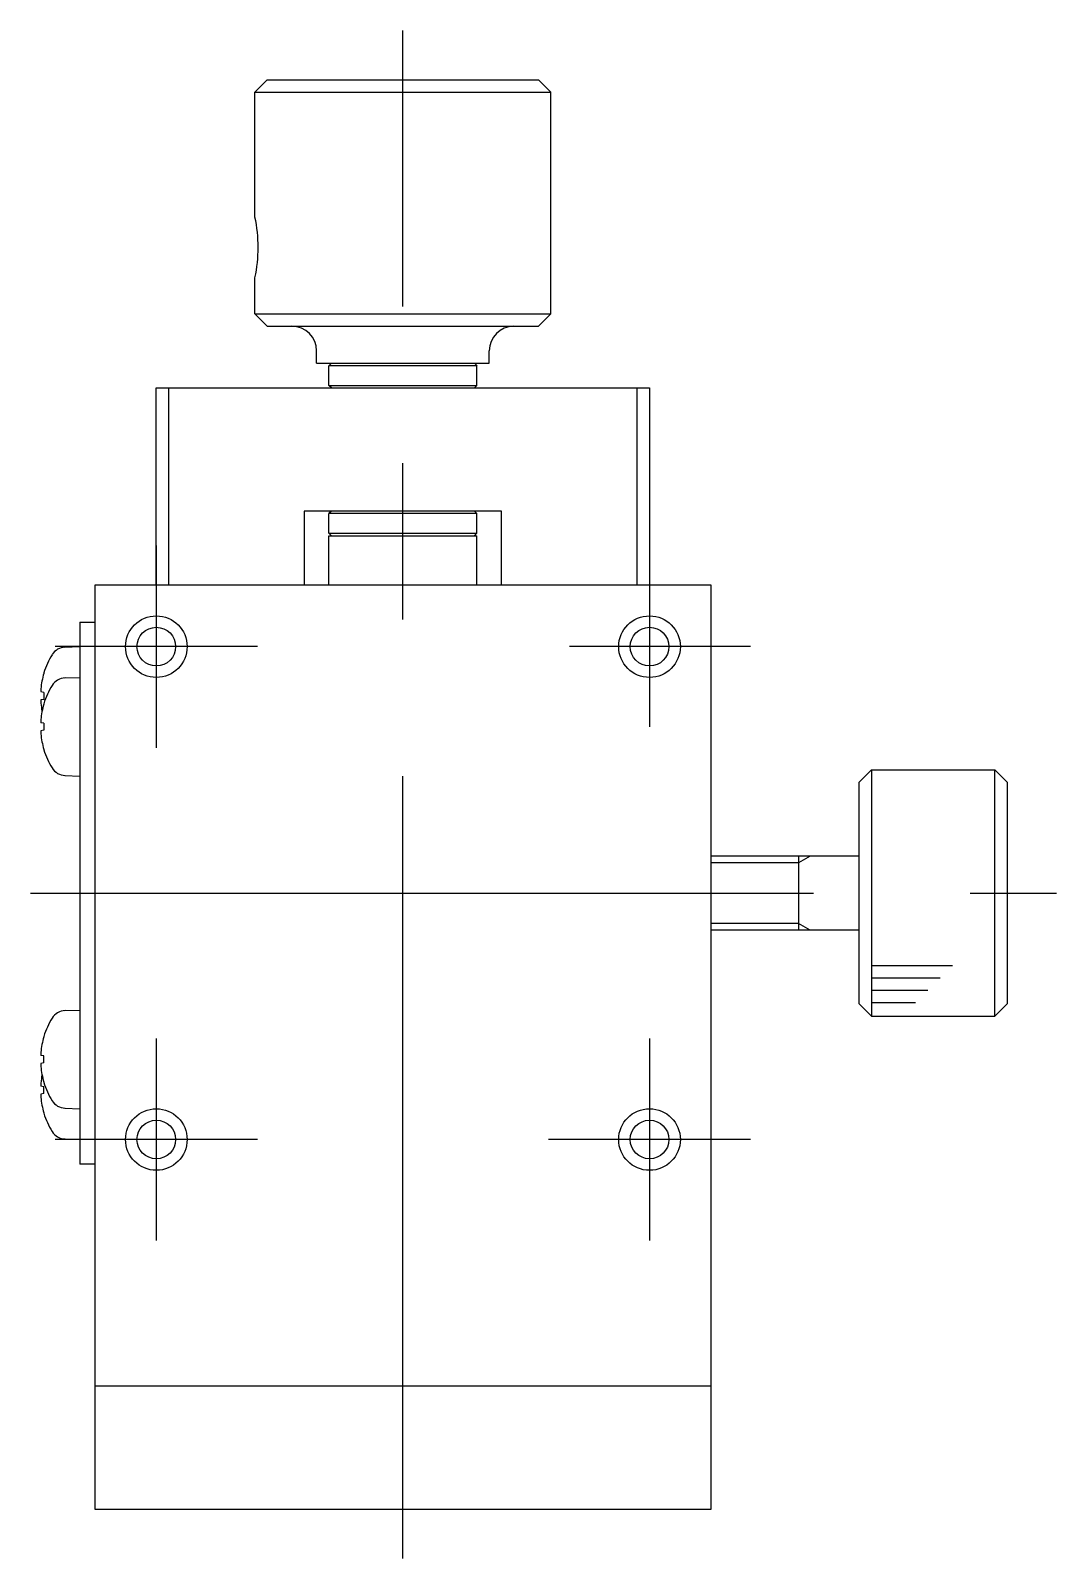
# Model space of a CAD drawing. Extents: x 1 to 277, y 0 to 196.
# Drawn here: x 234.9 to 276.5, y 82.5 to 144.5 of the extents above; entities that cross this region are included whole.
import ezdxf

# ---------------------------------------------------------------- set-up
doc = ezdxf.new("R2010")
doc.units = 0
doc.linetypes.add('CENTER', pattern=[50.8, 31.75, -6.35, 6.35, -6.35])
doc.layers.get('0').update_dxf_attribs({"linetype": 'CONTINUOUS'})
doc.layers.add('CENTER', color=1, linetype='CENTER')

msp = doc.modelspace()

# ---------------------------------------------------------------- linework, layer by layer
at = {"color": 7, "linetype": 'CONTINUOUS'}
for p, q in [((244.549, 142.51), (244.049, 142.01)), ((244.049, 142.01), (256.049, 142.01)), ((244.049, 136.94), (244.049, 142.01)), ((244.549, 142.51), (255.549, 142.51)), ((255.549, 142.51), (256.049, 142.01)), ((256.049, 133.01), (256.049, 142.01)), ((244.049, 133.01), (244.049, 134.481)), ((244.049, 133.01), (256.049, 133.01)), ((244.549, 132.51), (244.049, 133.01)), ((255.549, 132.51), (256.049, 133.01)), ((244.549, 132.51), (255.549, 132.51)), ((246.549, 131.01), (246.549, 131.51)), ((253.549, 131.01), (253.549, 131.51)), ((246.549, 131.01), (253.549, 131.01)), ((247.149, 131.01), (247.049, 130.91)), ((253.049, 130.91), (247.049, 130.91)), ((247.049, 130.11), (247.049, 130.91)), ((252.949, 131.01), (253.049, 130.91)), ((253.049, 130.11), (253.049, 130.91)), ((240.049, 130.01), (260.049, 130.01)), ((240.049, 122.01), (240.049, 130.01)), ((240.549, 130.01), (240.549, 122.01)), ((247.049, 130.11), (253.049, 130.11)), ((247.149, 130.01), (247.049, 130.11)), ((252.949, 130.01), (253.049, 130.11)), ((259.549, 122.01), (259.549, 130.01)), ((260.049, 130.01), (260.049, 122.01)), ((254.049, 125.01), (246.049, 125.01)), ((246.049, 125.01), (246.049, 122.01)), ((247.149, 125.01), (247.049, 124.91)), ((253.049, 124.91), (247.049, 124.91)), ((247.049, 124.11), (247.049, 124.91)), ((252.949, 125.01), (253.049, 124.91)), ((253.049, 124.11), (253.049, 124.91)), ((254.049, 122.01), (254.049, 125.01)), ((247.049, 124.11), (253.049, 124.11)), ((247.149, 124.01), (247.049, 124.11)), ((247.049, 124.01), (253.049, 124.01)), ((247.049, 122.01), (247.049, 124.01)), ((252.949, 124.01), (253.049, 124.11)), ((253.049, 122.01), (253.049, 124.01)), ((262.549, 122.01), (237.549, 122.01)), ((237.549, 122.01), (237.549, 84.51)), ((262.549, 84.51), (262.549, 122.01)), ((236.949, 120.51), (236.949, 98.51)), ((236.949, 120.51), (237.549, 120.51)), ((236.345, 119.489), (236.949, 119.51)), ((235.487, 118.429), (235.487, 118.428)), ((236.345, 118.239), (236.949, 118.26)), ((235.487, 117.649), (235.367, 117.673)), ((235.487, 117.372), (235.367, 117.348)), ((235.487, 117.649), (235.487, 117.372)), ((235.487, 117.179), (235.487, 117.178)), ((235.487, 116.399), (235.367, 116.423)), ((235.487, 116.122), (235.367, 116.098)), ((235.487, 116.399), (235.487, 116.122)), ((235.487, 115.343), (235.487, 115.342)), ((236.345, 114.281), (236.949, 114.26)), ((268.549, 114.01), (269.049, 114.51)), ((269.049, 114.51), (269.049, 104.51)), ((269.049, 114.51), (274.049, 114.51)), ((274.049, 104.51), (274.049, 114.51)), ((274.549, 114.01), (274.049, 114.51)), ((268.549, 105.01), (268.549, 114.01)), ((274.549, 114.01), (274.549, 105.01)), ((268.549, 111.01), (262.549, 111.01)), ((266.091, 111.01), (266.091, 108.01)), ((268.549, 108.01), (262.549, 108.01)), ((268.549, 105.01), (269.049, 104.51)), ((274.549, 105.01), (274.049, 104.51)), ((236.345, 104.739), (236.949, 104.76)), ((269.049, 104.51), (274.049, 104.51)), ((235.487, 103.678), (235.487, 103.679)), ((235.487, 102.899), (235.367, 102.923)), ((235.487, 102.622), (235.367, 102.598)), ((235.487, 102.622), (235.487, 102.899)), ((235.487, 101.842), (235.487, 101.843)), ((235.487, 101.649), (235.367, 101.673)), ((235.487, 101.372), (235.367, 101.348)), ((235.487, 101.372), (235.487, 101.649)), ((235.487, 100.592), (235.487, 100.593)), ((236.345, 100.781), (236.949, 100.76)), ((236.345, 99.531), (236.949, 99.51)), ((237.549, 98.51), (236.949, 98.51)), ((237.549, 89.51), (262.549, 89.51)), ((237.549, 84.51), (262.549, 84.51))]:
    msp.add_line(p, q, dxfattribs=at)
at = {"color": 3, "linetype": 'CONTINUOUS'}
for p, q in [((266.56, 111.01), (266.091, 110.74)), ((266.091, 110.74), (262.549, 110.74)), ((266.091, 108.281), (262.549, 108.281)), ((266.56, 108.01), (266.091, 108.281)), ((269.053, 106.57), (272.341, 106.57)), ((269.053, 106.07), (271.841, 106.07)), ((269.053, 105.57), (271.341, 105.57)), ((269.053, 105.07), (270.841, 105.07))]:
    msp.add_line(p, q, dxfattribs=at)
for centre in [(240.049, 119.51), (260.049, 119.51), (240.049, 99.51), (260.049, 99.51)]:
    msp.add_circle(centre, 1.25, dxfattribs=at)
at = {"color": 7, "linetype": 'CONTINUOUS'}
for centre in [(240.049, 119.51), (260.049, 119.51), (240.049, 99.51), (260.049, 99.51)]:
    msp.add_circle(centre, 0.784, dxfattribs=at)
for centre, radius, start, end in [((238.177, 135.71), 6, 348.17538, 11.82462), ((245.549, 131.51), 1, 0, 90), ((254.549, 131.51), 1, 90, 180), ((238.549, 117.51), 3.2, 148.45538, 162.98882), ((236.368, 118.85), 0.64, 92, 148.45538), ((238.558, 117.514), 3.204, 163.44377, 174.89636), ((235.547, 118.429), 0.06, 162.98882, 180), ((238.549, 116.26), 3.2, 148.45538, 162.98882), ((236.368, 117.6), 0.64, 92, 148.45538), ((236.296, 117.702), 0.934, 177.65399, 177.9838), ((236.223, 117.705), 0.861, 177.9834, 178.32893), ((236.142, 117.707), 0.78, 178.32844, 178.69541), ((236.053, 117.709), 0.691, 178.69479, 179.09039), ((235.961, 117.71), 0.599, 179.08958, 179.52316), ((235.871, 117.711), 0.509, 179.52278, 180.00561), ((235.817, 117.711), 0.455, 180.00589, 180.52667), ((235.763, 117.711), 0.401, 180.52564, 181.09409), ((235.707, 117.71), 0.345, 181.09276, 181.72424), ((235.651, 117.708), 0.289, 181.72247, 182.43746), ((235.597, 117.706), 0.235, 182.43501, 183.26176), ((235.551, 117.318), 0.189, 175.80094, 176.75876), ((235.599, 117.315), 0.237, 176.75557, 177.57225), ((235.65, 117.313), 0.288, 177.57, 178.28236), ((235.703, 117.311), 0.341, 178.28071, 178.91486), ((235.754, 117.31), 0.392, 178.91361, 179.48871), ((235.806, 117.31), 0.444, 179.48856, 180.01772), ((235.89, 117.31), 0.528, 180.01756, 180.48936), ((235.978, 117.311), 0.616, 180.4884, 180.91544), ((236.064, 117.312), 0.702, 180.91471, 181.30794), ((236.146, 117.314), 0.784, 181.30738, 181.67512), ((236.221, 117.316), 0.859, 181.67466, 182.02343), ((236.492, 117.693), 1.13, 176.42259, 177.01834), ((236.408, 117.697), 1.047, 177.02427, 177.33587), ((236.359, 117.699), 0.997, 177.33558, 177.65433), ((235.547, 117.703), 0.185, 183.25826, 184.23707), ((235.502, 117.699), 0.14, 184.23185, 185.42253), ((235.464, 117.696), 0.101, 185.41429, 186.90946), ((235.436, 117.692), 0.0731, 186.90776, 188.75415), ((235.437, 117.328), 0.0743, 171.4055, 173.23999), ((235.469, 117.325), 0.106, 173.22977, 174.65997), ((235.507, 117.321), 0.145, 174.65278, 175.80562), ((236.286, 117.318), 0.924, 182.02305, 182.35807), ((236.364, 117.322), 1.002, 182.36146, 183.00611), ((236.516, 117.33), 1.155, 183.00998, 183.59329), ((236.658, 117.682), 1.297, 175.8913, 176.4252), ((235.415, 117.689), 0.0515, 188.74211, 191.04691), ((235.398, 117.686), 0.0345, 191.02711, 194.00947), ((235.385, 117.683), 0.0216, 193.97518, 198.01076), ((235.385, 117.338), 0.0218, 162.12987, 166.17418), ((235.398, 117.335), 0.0349, 166.14159, 169.12479), ((235.415, 117.332), 0.0521, 169.10766, 171.41283), ((236.675, 117.339), 1.314, 183.59057, 184.11565), ((236.761, 117.675), 1.4, 174.8971, 175.89216), ((235.377, 117.68), 0.0125, 197.94833, 203.72177), ((235.371, 117.677), 0.00652, 203.5956, 212.4483), ((235.371, 117.343), 0.00663, 147.67978, 156.49772), ((235.377, 117.341), 0.0126, 156.40914, 162.18655), ((236.757, 117.345), 1.396, 184.11339, 184.61027), ((235.368, 117.676), 0.00311, 212.2657, 226.67729), ((235.367, 117.674), 0.00148, 226.66289, 250.33312), ((235.367, 117.346), 0.00149, 109.61833, 133.41828), ((235.368, 117.345), 0.00314, 133.36933, 147.83033), ((236.746, 117.344), 1.385, 184.6081, 185.10313), ((238.218, 117.458), 2.861, 184.73911, 191.5374), ((235.547, 117.179), 0.06, 162.98882, 180), ((238.558, 116.264), 3.204, 163.44377, 174.89636), ((236.296, 116.452), 0.934, 177.65399, 177.9838), ((236.223, 116.455), 0.861, 177.9834, 178.32893), ((236.142, 116.457), 0.78, 178.32844, 178.69541), ((236.053, 116.459), 0.691, 178.69479, 179.09039), ((235.961, 116.46), 0.599, 179.08958, 179.52316), ((235.871, 116.461), 0.509, 179.52278, 180.00561), ((235.817, 116.461), 0.455, 180.00589, 180.52667), ((235.763, 116.461), 0.401, 180.52564, 181.09409), ((235.707, 116.46), 0.345, 181.09276, 181.72424), ((235.651, 116.458), 0.289, 181.72247, 182.43746), ((235.597, 116.456), 0.235, 182.43501, 183.26176), ((235.551, 116.068), 0.189, 175.80094, 176.75876), ((235.599, 116.065), 0.237, 176.75557, 177.57225), ((235.65, 116.063), 0.288, 177.57, 178.28236), ((235.703, 116.061), 0.341, 178.28071, 178.91486), ((235.754, 116.06), 0.392, 178.91361, 179.48871), ((235.806, 116.06), 0.444, 179.48856, 180.01772), ((235.89, 116.06), 0.528, 180.01756, 180.48936), ((235.978, 116.061), 0.616, 180.4884, 180.91544), ((236.064, 116.062), 0.702, 180.91471, 181.30794), ((236.146, 116.064), 0.784, 181.30738, 181.67512), ((236.221, 116.066), 0.859, 181.67466, 182.02343), ((236.492, 116.443), 1.13, 176.42259, 177.01834), ((236.408, 116.447), 1.047, 177.02427, 177.33587), ((236.359, 116.449), 0.997, 177.33558, 177.65433), ((235.547, 116.453), 0.185, 183.25826, 184.23707), ((235.502, 116.449), 0.14, 184.23185, 185.42253), ((235.464, 116.446), 0.101, 185.41429, 186.90946), ((235.436, 116.442), 0.0731, 186.90776, 188.75415), ((235.437, 116.078), 0.0743, 171.4055, 173.23999), ((235.469, 116.075), 0.106, 173.22977, 174.65997), ((235.507, 116.071), 0.145, 174.65278, 175.80562), ((236.286, 116.068), 0.924, 182.02305, 182.35807), ((236.364, 116.072), 1.002, 182.36146, 183.00611), ((236.516, 116.08), 1.155, 183.00998, 183.59329), ((236.658, 116.432), 1.297, 175.8913, 176.4252), ((235.415, 116.439), 0.0515, 188.74211, 191.04691), ((235.398, 116.436), 0.0345, 191.02711, 194.00947), ((235.385, 116.433), 0.0216, 193.97518, 198.01076), ((235.385, 116.088), 0.0218, 162.12987, 166.17418), ((235.398, 116.085), 0.0349, 166.14159, 169.12479), ((235.415, 116.082), 0.0521, 169.10766, 171.41283), ((236.675, 116.089), 1.314, 183.59057, 184.11565), ((236.761, 116.425), 1.4, 174.8971, 175.89216), ((235.377, 116.43), 0.0125, 197.94833, 203.72177), ((235.371, 116.427), 0.00652, 203.5956, 212.4483), ((235.371, 116.093), 0.00663, 147.67978, 156.49772), ((235.377, 116.091), 0.0126, 156.40914, 162.18655), ((236.757, 116.095), 1.396, 184.11339, 184.61027), ((235.368, 116.426), 0.00311, 212.2657, 226.67729), ((235.367, 116.424), 0.00148, 226.66289, 250.33312), ((235.367, 116.096), 0.00149, 109.61833, 133.41828), ((235.368, 116.095), 0.00314, 133.36933, 147.83033), ((236.746, 116.094), 1.385, 184.6081, 185.10313), ((238.558, 116.256), 3.204, 185.10361, 196.55625), ((235.547, 115.342), 0.06, 180, 197.01118), ((238.549, 116.26), 3.2, 197.01118, 211.54462), ((236.368, 114.921), 0.64, 211.54462, 268), ((238.549, 102.76), 3.2, 148.45538, 162.98882), ((236.368, 104.1), 0.64, 92, 148.45538), ((238.558, 102.764), 3.204, 163.44375, 174.89639), ((235.547, 103.679), 0.06, 162.98882, 180), ((236.221, 102.955), 0.859, 177.97657, 178.32534), ((236.146, 102.957), 0.784, 178.32488, 178.69262), ((236.064, 102.959), 0.702, 178.69206, 179.08529), ((235.978, 102.96), 0.616, 179.08456, 179.5116), ((235.89, 102.961), 0.528, 179.51064, 179.98244), ((235.806, 102.961), 0.444, 179.98228, 180.51144), ((235.754, 102.961), 0.392, 180.51129, 181.08639), ((235.703, 102.96), 0.341, 181.08514, 181.71929), ((235.65, 102.958), 0.288, 181.71764, 182.43), ((235.599, 102.956), 0.237, 182.42775, 183.24443), ((235.551, 102.953), 0.189, 183.24124, 184.19906), ((236.516, 102.941), 1.155, 176.40671, 176.99002), ((236.364, 102.949), 1.002, 176.99389, 177.63854), ((236.286, 102.953), 0.924, 177.64193, 177.97695), ((235.507, 102.95), 0.145, 184.19438, 185.34722), ((235.469, 102.946), 0.106, 185.34003, 186.77023), ((235.437, 102.942), 0.0743, 186.76001, 188.5945), ((236.675, 102.931), 1.314, 175.88435, 176.40943), ((235.415, 102.939), 0.0521, 188.58717, 190.89234), ((235.398, 102.936), 0.0349, 190.87521, 193.85841), ((235.385, 102.933), 0.0218, 193.82582, 197.87013), ((236.757, 102.925), 1.396, 175.38973, 175.88661), ((235.377, 102.93), 0.0126, 197.81345, 203.59086), ((235.371, 102.927), 0.00663, 203.50228, 212.32022), ((236.746, 102.926), 1.385, 174.89687, 175.3919), ((235.368, 102.926), 0.00314, 212.16967, 226.63067), ((235.367, 102.924), 0.00149, 226.58172, 250.38167), ((235.597, 102.565), 0.235, 176.73824, 177.56499), ((235.651, 102.563), 0.289, 177.56254, 178.27753), ((235.707, 102.561), 0.345, 178.27576, 178.90724), ((235.763, 102.56), 0.401, 178.90591, 179.47436), ((235.817, 102.56), 0.455, 179.47333, 179.99411), ((235.871, 102.56), 0.509, 179.99439, 180.47722), ((235.961, 102.56), 0.599, 180.47684, 180.91042), ((236.053, 102.562), 0.691, 180.90961, 181.30521), ((236.142, 102.564), 0.78, 181.30459, 181.67156), ((236.223, 102.566), 0.861, 181.67107, 182.0166), ((236.296, 102.569), 0.934, 182.0162, 182.34601), ((235.436, 102.578), 0.0731, 171.24585, 173.09224), ((235.464, 102.575), 0.101, 173.09054, 174.58571), ((235.502, 102.571), 0.14, 174.57747, 175.76815), ((235.547, 102.568), 0.185, 175.76293, 176.74174), ((236.359, 102.571), 0.997, 182.34567, 182.66442), ((236.408, 102.574), 1.047, 182.66413, 182.97573), ((236.492, 102.578), 1.13, 182.98166, 183.57741), ((235.385, 102.588), 0.0216, 161.98924, 166.02482), ((235.398, 102.585), 0.0345, 165.99053, 168.97289), ((235.415, 102.582), 0.0515, 168.95309, 171.25789), ((236.658, 102.588), 1.297, 183.5748, 184.1087), ((235.371, 102.593), 0.00652, 147.5517, 156.4044), ((235.377, 102.591), 0.0125, 156.27823, 162.05167), ((236.761, 102.596), 1.4, 184.10784, 185.1029), ((235.367, 102.596), 0.00148, 109.66688, 133.33711), ((235.368, 102.595), 0.00311, 133.32271, 147.7343), ((238.558, 102.756), 3.204, 185.10364, 196.55623), ((236.221, 101.705), 0.859, 177.97657, 178.32534), ((236.146, 101.707), 0.784, 178.32488, 178.69262), ((236.064, 101.709), 0.702, 178.69206, 179.08529), ((235.978, 101.71), 0.616, 179.08456, 179.5116), ((235.89, 101.711), 0.528, 179.51064, 179.98244), ((235.806, 101.711), 0.444, 179.98228, 180.51144), ((235.754, 101.711), 0.392, 180.51129, 181.08639), ((235.703, 101.71), 0.341, 181.08514, 181.71929), ((235.65, 101.708), 0.288, 181.71764, 182.43), ((235.599, 101.706), 0.237, 182.42775, 183.24443), ((235.551, 101.703), 0.189, 183.24124, 184.19906), ((236.516, 101.691), 1.155, 176.40671, 176.99002), ((236.364, 101.699), 1.002, 176.99389, 177.63854), ((236.286, 101.703), 0.924, 177.64193, 177.97695), ((235.507, 101.7), 0.145, 184.19438, 185.34722), ((235.469, 101.696), 0.106, 185.34003, 186.77023), ((235.437, 101.692), 0.0743, 186.76001, 188.5945), ((236.675, 101.681), 1.314, 175.88435, 176.40943), ((235.415, 101.689), 0.0521, 188.58717, 190.89234), ((236.757, 101.675), 1.396, 175.38973, 175.88661), ((236.746, 101.676), 1.385, 174.89687, 175.3919), ((238.218, 101.563), 2.861, 168.4626, 175.26089), ((235.547, 101.842), 0.06, 180, 197.01118), ((238.549, 102.76), 3.2, 197.01118, 211.54462), ((235.597, 101.315), 0.235, 176.73824, 177.56499), ((235.651, 101.313), 0.289, 177.56254, 178.27753), ((235.707, 101.311), 0.345, 178.27576, 178.90724), ((235.763, 101.31), 0.401, 178.90591, 179.47436), ((235.817, 101.31), 0.455, 179.47333, 179.99411), ((235.871, 101.31), 0.509, 179.99439, 180.47722), ((235.961, 101.31), 0.599, 180.47684, 180.91042), ((236.053, 101.312), 0.691, 180.90961, 181.30521), ((236.142, 101.314), 0.78, 181.30459, 181.67156), ((236.223, 101.316), 0.861, 181.67107, 182.0166), ((236.296, 101.319), 0.934, 182.0162, 182.34601), ((235.436, 101.328), 0.0731, 171.24585, 173.09224), ((235.464, 101.325), 0.101, 173.09054, 174.58571), ((235.502, 101.321), 0.14, 174.57747, 175.76815), ((235.547, 101.318), 0.185, 175.76293, 176.74174), ((236.359, 101.321), 0.997, 182.34567, 182.66442), ((236.408, 101.324), 1.047, 182.66413, 182.97573), ((236.492, 101.328), 1.13, 182.98166, 183.57741), ((235.398, 101.686), 0.0349, 190.87521, 193.85841), ((235.385, 101.683), 0.0218, 193.82582, 197.87013), ((235.385, 101.338), 0.0216, 161.98924, 166.02482), ((235.398, 101.335), 0.0345, 165.99053, 168.97289), ((235.415, 101.332), 0.0515, 168.95309, 171.25789), ((236.658, 101.338), 1.297, 183.5748, 184.1087), ((235.377, 101.68), 0.0126, 197.81345, 203.59086), ((235.371, 101.677), 0.00663, 203.50228, 212.32022), ((235.371, 101.343), 0.00652, 147.5517, 156.4044), ((235.377, 101.341), 0.0125, 156.27823, 162.05167), ((236.761, 101.346), 1.4, 184.10784, 185.1029), ((235.368, 101.676), 0.00314, 212.16967, 226.63067), ((235.367, 101.674), 0.00149, 226.58172, 250.38167), ((235.367, 101.346), 0.00148, 109.66688, 133.33711), ((235.368, 101.345), 0.00311, 133.32271, 147.7343), ((238.558, 101.506), 3.204, 185.10364, 196.55623), ((236.368, 101.421), 0.64, 211.54462, 268), ((235.547, 100.592), 0.06, 180, 197.01118), ((238.549, 101.51), 3.2, 197.01118, 211.54462), ((236.368, 100.171), 0.64, 211.54462, 268)]:
    msp.add_arc(centre, radius, start, end, dxfattribs=at)
at = {"layer": 'CENTER', "color": 1, "linetype": 'CENTER'}
for p, q in [((250.049, 82.51), (250.049, 144.51)), ((240.049, 123.61), (240.049, 115.41)), ((260.049, 122.76), (260.049, 116.26)), ((244.149, 119.51), (235.949, 119.51)), ((264.149, 119.51), (256.799, 119.51)), ((234.949, 109.51), (276.549, 109.51)), ((240.049, 103.61), (240.049, 95.41)), ((260.049, 103.61), (260.049, 95.41)), ((244.149, 99.51), (235.949, 99.51)), ((264.149, 99.51), (255.949, 99.51))]:
    msp.add_line(p, q, dxfattribs=at)

doc.saveas('drawing.dxf')
